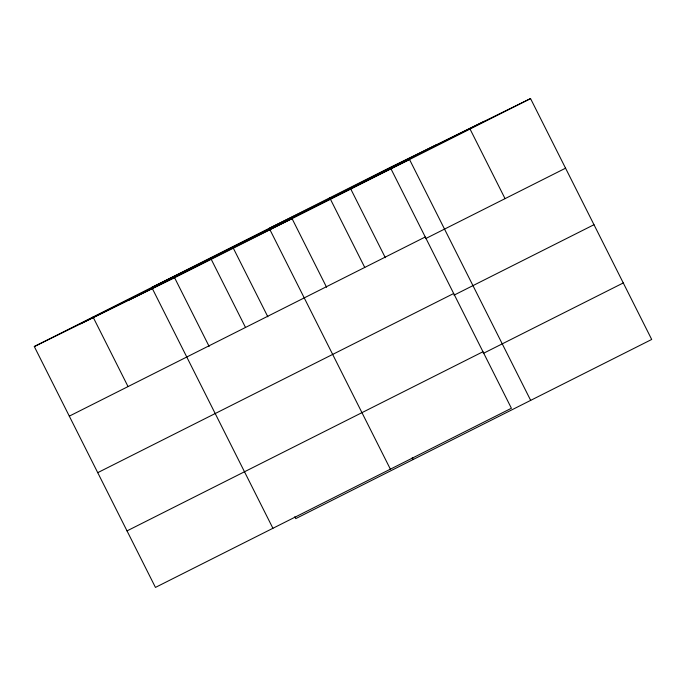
<?xml version="1.0" encoding="UTF-8"?>
<svg xmlns="http://www.w3.org/2000/svg" width="686" height="686" viewBox="0 0 686 686"><rect width="100%" height="100%" fill="white"/><g stroke="black" fill="none" stroke-linecap="round" stroke-linejoin="round"><path stroke-width="1.03" d="M390.257 167.384L511.404 408.256L155.448 587.413L34.3 346.541L390.257 167.384L530.552 98.587L651.7 339.459L295.743 518.616L294.8 516.738M80.596 323.835L436.553 144.677M128.299 300.451L484.256 121.285M34.3 346.541L174.596 277.744L530.552 98.587M69.303 416.145L425.26 236.979M425.586 238.634L565.556 168.19M97.729 472.663L453.686 293.505M454.012 295.16L593.982 224.708M127.021 530.895L482.978 351.738M483.304 353.393L623.274 282.941M470.039 129.045L505.05 198.64M530.672 400.375L409.525 159.495L269.229 228.292L390.377 469.173M350.795 189.062L385.326 257.704M329.743 197.834L364.746 267.437M326.587 287.271L292.065 218.62L151.769 287.417L272.917 528.289M412.26 457.613L413.212 459.5M233.334 248.186L267.857 316.829M210.499 257.859L245.502 327.454M174.596 277.744L209.127 346.396M93.03 316.975L128.042 386.578"/></g></svg>
